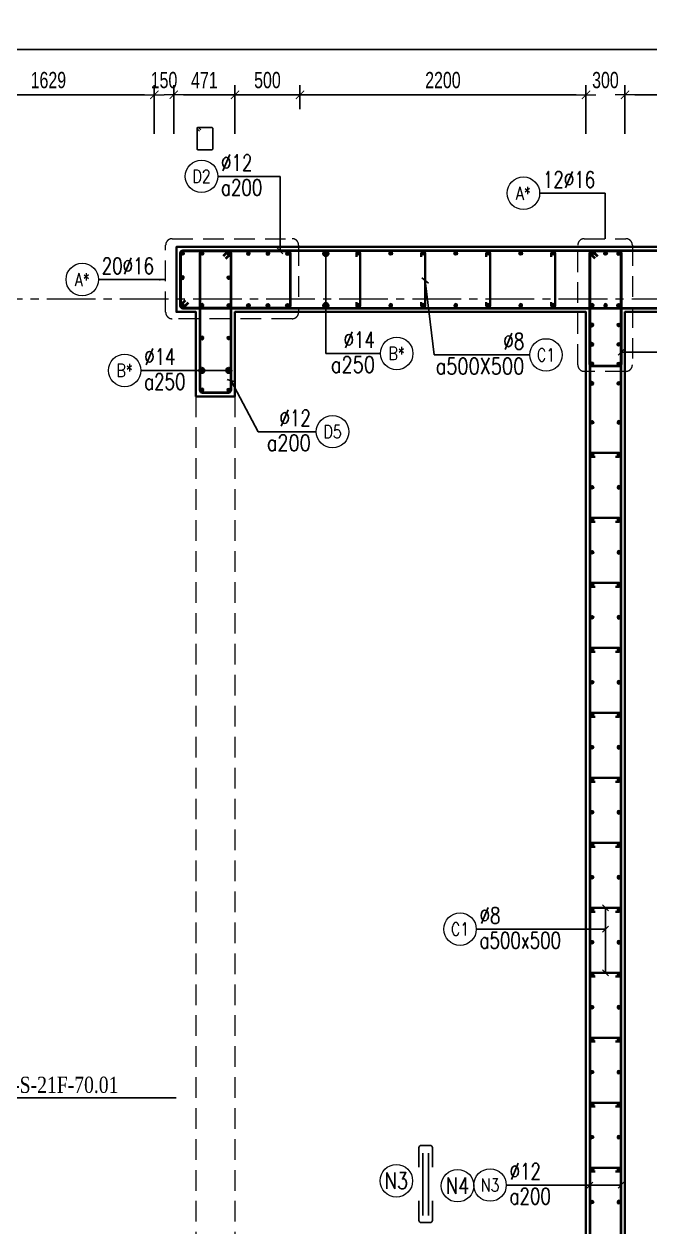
# Model space of a CAD drawing. Header units: millimetres. Extents: x 988833 to 1318015, y -9365 to 47591.
# Drawn here: x 1203662 to 1208477, y 37192 to 46448 of the extents above; entities that cross this region are included whole.
import ezdxf
from ezdxf.enums import TextEntityAlignment as Align

# ---------------------------------------------------------------- set-up
doc = ezdxf.new("R2010")
doc.units = ezdxf.units.MM
doc.header["$MEASUREMENT"] = 0
for name, pattern in [('HIDDEN', [9.525, 6.35, -3.175]), ('HIDDEN2', [4.7625, 3.175, -1.5875]), ('OF_Grid_1$0$CENTER2', [1.125, 0.75, -0.125, 0.125, -0.125])]:
    doc.linetypes.add(name, pattern=pattern)
doc.layers.get('0').update_dxf_attribs({"lineweight": 20})
doc.layers.get('Defpoints').update_dxf_attribs({"color": 151, "lineweight": 9})
doc.layers.add('Hidden', color=9, linetype='HIDDEN')
doc.layers.add('Ligature', color=1, linetype='Continuous')
for name, color, linetype, lineweight in [('KC-LEADER', 153, 'Continuous', 18), ('KC-THEP', 6, 'Continuous', 40), ('NDC_S_BEAM', 3, 'HIDDEN2', 20), ('NDC_S_DIM', 1, 'Continuous', 15), ('NDC_S_ENG TEXT', 2, 'Continuous', 20), ('NDC_S_HIDDEN', 8, 'HIDDEN2', 13), ('NDC_S_LEADER', 1, 'Continuous', 15), ('NDC_S_REBAR', 4, 'Continuous', 35), ('NDC_S_STIRRUP', 4, 'Continuous', 40), ('NDC_S_VN TEXT', 7, 'Continuous', 20), ('NDC_S_WALL', 6, 'Continuous', 35), ('OF_Grid_1$0$NDC_S_AXIS', 5, 'OF_Grid_1$0$CENTER2', 13)]:
    doc.layers.add(name, color=color, linetype=linetype, lineweight=lineweight)
doc.styles.add('NDC_ARIAL', font='arial.ttf', dxfattribs={"width": 0.85})
doc.styles.add('NDC_DIM', font='', dxfattribs={"width": 0.75})
doc.styles.add('NDC_EN TXT', font='romans.shx', dxfattribs={"width": 0.8})
doc.styles.add('VNTIMEH', font='vntimeh.shx', dxfattribs={"width": 0.8, "bigfont": 'vns.shx'})
doc.styles.get('NDC_DIM').set_extended_font_data('Dotum')
doc.dimstyles.new('NDC_1-50', dxfattribs={"dimscale": 50, "dimtxt": 2.5, "dimasz": 1, "dimexe": 1.5, "dimexo": 0, "dimgap": 0.8, "dimtad": 1, "dimdec": 0, "dimdsep": 46, "dimtxsty": 'NDC_ARIAL', "dimblk": 'DIMMARK', "dimcen": 49999.938995, "dimdle": 1.5, "dimclrd": 1, "dimclre": 1, "dimclrt": 3, "dimadec": 0, "dimazin": 0, "dimtfac": 1, "dimtdec": 0, "dimtix": 1, "dimtmove": 2, "dimatfit": 3, "dimfxl": 1, "dimarcsym": 0})
doc.dimstyles.new('NDC_dim_30', dxfattribs={"dimscale": 30, "dimtxt": 2.5, "dimasz": 1.5, "dimexe": 1.5, "dimexo": 2.5, "dimgap": 1, "dimtad": 1, "dimdec": 0, "dimzin": 0, "dimdsep": 46, "dimtxsty": 'NDC_DIM', "dimblk": 'DIMMARK', "dimcen": 0.09, "dimdle": 1.2, "dimclrd": 1, "dimclre": 1, "dimclrt": 3, "dimadec": 0, "dimazin": 0, "dimtfac": 1, "dimtdec": 0, "dimtix": 1, "dimtofl": 0, "dimtmove": 0, "dimatfit": 3, "dimfxl": 6, "dimfxlon": 1, "dimtolj": 1, "dimtzin": 0, "dimarcsym": 0})
doc.dimstyles.new('NDC_dim_50', dxfattribs={"dimscale": 50, "dimtxt": 2.5, "dimasz": 1.5, "dimexe": 1.5, "dimexo": 2.5, "dimgap": 1, "dimtad": 1, "dimdec": 0, "dimzin": 0, "dimdsep": 46, "dimtxsty": 'NDC_DIM', "dimblk": 'DIMMARK', "dimcen": 0.09, "dimdle": 1.2, "dimclrd": 1, "dimclre": 1, "dimclrt": 3, "dimadec": 0, "dimazin": 0, "dimtfac": 1, "dimtdec": 0, "dimtix": 1, "dimtofl": 0, "dimtmove": 0, "dimatfit": 3, "dimfxl": 6, "dimfxlon": 1, "dimtolj": 1, "dimtzin": 0, "dimarcsym": 0})
doc.dimstyles.new('NDC_dim_70', dxfattribs={"dimscale": 70, "dimtxt": 2.5, "dimasz": 1.5, "dimexe": 1.5, "dimexo": 2.5, "dimgap": 1, "dimtad": 1, "dimdec": 0, "dimzin": 0, "dimdsep": 46, "dimtxsty": 'NDC_DIM', "dimblk": 'DIMMARK', "dimcen": 0.09, "dimdle": 1.2, "dimclrd": 1, "dimclre": 1, "dimclrt": 3, "dimadec": 0, "dimazin": 0, "dimtfac": 1, "dimtdec": 0, "dimtix": 1, "dimtofl": 0, "dimtmove": 0, "dimatfit": 3, "dimfxl": 6, "dimfxlon": 1, "dimtolj": 1, "dimtzin": 0, "dimarcsym": 0})

# ---------------------------------------------------------------- blocks, each defined once
blk = doc.blocks.new('DIMMARK')
at = {"layer": 'NDC_S_DIM', "color": 1}
blk.add_line((-1.5, 0), (1, 0), dxfattribs=at)
at = {"layer": 'NDC_S_DIM', "color": 2, "const_width": 0.1}
blk.add_lwpolyline([(-0.424, -0.424), (0.424, 0.424)], dxfattribs=at)
blk = doc.blocks.new('*D937')
at = {"layer": 'Defpoints', "color": 0, "ltscale": 200, "transparency": 16777216}
for p in [(1211284.5, 46253.2), (1194784.5, 44111.5), (1211284.5, 43481.8)]:
    blk.add_point(p, dxfattribs=at)
at = {"layer": 'NDC_S_DIM', "color": 1, "lineweight": -2, "ltscale": 200, "transparency": 16777216}
for p, q in [((1194784.5, 45953.2), (1194784.5, 46328.2)), ((1211284.5, 45953.2), (1211284.5, 46328.2)), ((1194859.5, 46253.2), (1211209.5, 46253.2))]:
    blk.add_line(p, q, dxfattribs=at)
at = {"layer": 'NDC_S_DIM', "color": 1, "lineweight": -2, "ltscale": 200, "transparency": 16777216, "xscale": 75, "yscale": 75, "zscale": 75, "rotation": 180}
blk.add_blockref('DIMMARK', (1194784.5, 46253.2), dxfattribs=at)
at = {"layer": 'NDC_S_DIM', "color": 1, "lineweight": -2, "ltscale": 200, "transparency": 16777216, "xscale": 75, "yscale": 75, "zscale": 75}
blk.add_blockref('DIMMARK', (1211284.5, 46253.2), dxfattribs=at)
at = {"layer": 'NDC_S_DIM', "color": 3, "ltscale": 200, "transparency": 16777216, "insert": (1203034.5, 46365.8), "char_height": 125, "attachment_point": 5, "style": 'NDC_DIM'}
blk.add_mtext('\\A1;16500', dxfattribs=at)
blk = doc.blocks.new('THEP')
at = {"layer": 'KC-LEADER', "color": 6}
blk.add_circle((0, 0), 14, dxfattribs=at)
at = {"layer": 'KC-THEP'}
for p, q in [((-14, 0), (14, 0)), ((9.9, 9.9), (-9.9, -9.9)), ((-9.9, 9.9), (9.9, -9.9)), ((0, 14), (0, -14))]:
    blk.add_line(p, q, dxfattribs=at)
blk = doc.blocks.new('A$C7BC65A55')
at = {"layer": 'Ligature'}
for p, q in [((-15.2, 372, 0), (-15.2, 38.5, 0)), ((15.2, 372, 0), (15.2, 38.5, 0))]:
    blk.add_line(p, q, dxfattribs=at)
for points in [[(-36.2, 296.5), (-36.2, 400.9, -0.414214), (-24, 413.1), (24, 413.1, -0.414214), (36.2, 400.9), (36.2, 296.5)], [(-36.2, 116.5), (-36.2, 12.2, 0.414214), (-24, 0), (24, 0, 0.414214), (36.2, 12.2), (36.2, 116.5)]]:
    blk.add_lwpolyline(points, format="xyb", dxfattribs=at)
blk = doc.blocks.new('*U11')
blk.add_circle((-2.5, 0), 2.5)
at = {"layer": 'NDC_S_VN TEXT', "color": 3, "style": 'NDC_EN TXT', "width": 0.75}
for tag, p in [('DK1', (0.5, 0.85)), ('KC1', (0.5, -2.97))]:
    blk.add_attdef(tag, p, '', height=2.5, dxfattribs=at)
at = {"layer": 'NDC_S_VN TEXT', "color": 7, "style": 'NDC_EN TXT', "width": 0.8}
blk.add_attdef('SH2', text='', height=2, dxfattribs=at).set_placement((-2.5, 0), align=Align.MIDDLE)
blk = doc.blocks.new('*U10')
blk.add_circle((2.5, 0), 2.5)
at = {"layer": 'NDC_S_VN TEXT', "color": 3, "style": 'NDC_EN TXT'}
for tag, width, p in [('DK2', 0.75, (-0.85, 0.85)), ('KC2', 0.8, (-0.85, -2.97))]:
    blk.add_attdef(tag, text='', height=2.5, dxfattribs=dict(at, width=width)).set_placement(p, align=Align.RIGHT)
at = {"layer": 'NDC_S_VN TEXT', "color": 7, "style": 'NDC_EN TXT', "width": 0.8}
blk.add_attdef('SH3', text='', height=2, dxfattribs=at).set_placement((2.5, 0), align=Align.MIDDLE)
blk = doc.blocks.new('*U13')
blk.add_circle((-2.5, 0), 2.5)
at = {"layer": 'NDC_S_VN TEXT', "color": 3, "style": 'NDC_EN TXT', "width": 0.75}
blk.add_attdef('DK1', (0.5, 0.85), '', height=2.5, dxfattribs=at)
at = {"layer": 'NDC_S_VN TEXT', "color": 7, "style": 'NDC_EN TXT', "width": 0.8}
blk.add_attdef('SH2', text='', height=2, dxfattribs=at).set_placement((-2.5, 0), align=Align.MIDDLE)
blk = doc.blocks.new('*D984')
at = {"layer": 'Defpoints', "color": 0, "transparency": 16777216}
for p in [(1205284.5, 45903.5), (1204813.6, 44743.5), (1205284.5, 44243.5)]:
    blk.add_point(p, dxfattribs=at)
at = {"layer": 'NDC_S_DIM', "color": 1, "lineweight": -2, "transparency": 16777216}
for p, q in [((1204813.6, 45603.5), (1204813.6, 45978.5)), ((1205284.5, 45603.5), (1205284.5, 45978.5)), ((1204888.6, 45903.5), (1205209.5, 45903.5))]:
    blk.add_line(p, q, dxfattribs=at)
at = {"layer": 'NDC_S_DIM', "color": 1, "lineweight": -2, "transparency": 16777216, "xscale": 75, "yscale": 75, "zscale": 75, "rotation": 180}
blk.add_blockref('DIMMARK', (1204813.6, 45903.5), dxfattribs=at)
at = {"layer": 'NDC_S_DIM', "color": 1, "lineweight": -2, "transparency": 16777216, "xscale": 75, "yscale": 75, "zscale": 75}
blk.add_blockref('DIMMARK', (1205284.5, 45903.5), dxfattribs=at)
at = {"layer": 'NDC_S_DIM', "color": 3, "transparency": 16777216, "insert": (1205049, 46016), "char_height": 125, "attachment_point": 5, "style": 'NDC_DIM'}
blk.add_mtext('\\A1;471', dxfattribs=at)
blk = doc.blocks.new('*D985')
at = {"layer": 'Defpoints', "color": 0, "transparency": 16777216}
for p in [(1205784.2, 45903.5), (1205784.2, 45666.7), (1205284.5, 44243.5)]:
    blk.add_point(p, dxfattribs=at)
at = {"layer": 'NDC_S_DIM', "color": 1, "lineweight": -2, "transparency": 16777216}
for p, q in [((1205284.5, 45603.5), (1205284.5, 45978.5)), ((1205784.2, 45791.7), (1205784.2, 45978.5)), ((1205359.5, 45903.5), (1205709.2, 45903.5))]:
    blk.add_line(p, q, dxfattribs=at)
at = {"layer": 'NDC_S_DIM', "color": 1, "lineweight": -2, "transparency": 16777216, "xscale": 75, "yscale": 75, "zscale": 75, "rotation": 180}
blk.add_blockref('DIMMARK', (1205284.5, 45903.5), dxfattribs=at)
at = {"layer": 'NDC_S_DIM', "color": 1, "lineweight": -2, "transparency": 16777216, "xscale": 75, "yscale": 75, "zscale": 75}
blk.add_blockref('DIMMARK', (1205784.2, 45903.5), dxfattribs=at)
at = {"layer": 'NDC_S_DIM', "color": 3, "transparency": 16777216, "insert": (1205534.3, 46016.1), "char_height": 125, "attachment_point": 5, "style": 'NDC_DIM'}
blk.add_mtext('\\A1;500', dxfattribs=at)
blk = doc.blocks.new('*D986')
at = {"layer": 'Defpoints', "color": 0, "transparency": 16777216}
for p in [(1207984.5, 45903.5), (1205784.2, 45666.7), (1207984.5, 44243.5)]:
    blk.add_point(p, dxfattribs=at)
at = {"layer": 'NDC_S_DIM', "color": 1, "lineweight": -2, "transparency": 16777216}
for p, q in [((1205784.2, 45791.7), (1205784.2, 45978.5)), ((1207984.5, 45603.5), (1207984.5, 45978.5)), ((1205859.2, 45903.5), (1207909.5, 45903.5))]:
    blk.add_line(p, q, dxfattribs=at)
at = {"layer": 'NDC_S_DIM', "color": 1, "lineweight": -2, "transparency": 16777216, "xscale": 75, "yscale": 75, "zscale": 75, "rotation": 180}
blk.add_blockref('DIMMARK', (1205784.2, 45903.5), dxfattribs=at)
at = {"layer": 'NDC_S_DIM', "color": 1, "lineweight": -2, "transparency": 16777216, "xscale": 75, "yscale": 75, "zscale": 75}
blk.add_blockref('DIMMARK', (1207984.5, 45903.5), dxfattribs=at)
at = {"layer": 'NDC_S_DIM', "color": 3, "transparency": 16777216, "insert": (1206884.3, 46016.1), "char_height": 125, "attachment_point": 5, "style": 'NDC_DIM'}
blk.add_mtext('\\A1;2200', dxfattribs=at)
blk = doc.blocks.new('*D987')
at = {"layer": 'Defpoints', "color": 0, "transparency": 16777216}
for p in [(1208284.5, 45903.5), (1207984.5, 44243.5), (1208284.5, 44243.5)]:
    blk.add_point(p, dxfattribs=at)
at = {"layer": 'NDC_S_DIM', "color": 1, "lineweight": -2, "transparency": 16777216}
for p, q in [((1207984.5, 45603.5), (1207984.5, 45978.5)), ((1208284.5, 45603.5), (1208284.5, 45978.5)), ((1207909.5, 45903.5), (1207834.5, 45903.5)), ((1208359.5, 45903.5), (1208434.5, 45903.5))]:
    blk.add_line(p, q, dxfattribs=at)
at = {"layer": 'NDC_S_DIM', "color": 1, "lineweight": -2, "transparency": 16777216, "xscale": 75, "yscale": 75, "zscale": 75}
blk.add_blockref('DIMMARK', (1207984.5, 45903.5), dxfattribs=at)
at = {"layer": 'NDC_S_DIM', "color": 1, "lineweight": -2, "transparency": 16777216, "xscale": 75, "yscale": 75, "zscale": 75, "rotation": 180}
blk.add_blockref('DIMMARK', (1208284.5, 45903.5), dxfattribs=at)
at = {"layer": 'NDC_S_DIM', "color": 3, "transparency": 16777216, "insert": (1208134.5, 46016.1), "char_height": 125, "attachment_point": 5, "style": 'NDC_DIM'}
blk.add_mtext('\\A1;300', dxfattribs=at)
blk = doc.blocks.new('*D988')
at = {"layer": 'Defpoints', "color": 0, "transparency": 16777216}
for p in [(1210484.1, 45903.5), (1208284.5, 44243.5), (1210484.1, 44295.2)]:
    blk.add_point(p, dxfattribs=at)
at = {"layer": 'NDC_S_DIM', "color": 1, "lineweight": -2, "transparency": 16777216}
for p, q in [((1208284.5, 45603.5), (1208284.5, 45978.5)), ((1210484.1, 45603.5), (1210484.1, 45978.5)), ((1208359.5, 45903.5), (1210409.1, 45903.5))]:
    blk.add_line(p, q, dxfattribs=at)
at = {"layer": 'NDC_S_DIM', "color": 1, "lineweight": -2, "transparency": 16777216, "xscale": 75, "yscale": 75, "zscale": 75, "rotation": 180}
blk.add_blockref('DIMMARK', (1208284.5, 45903.5), dxfattribs=at)
at = {"layer": 'NDC_S_DIM', "color": 1, "lineweight": -2, "transparency": 16777216, "xscale": 75, "yscale": 75, "zscale": 75}
blk.add_blockref('DIMMARK', (1210484.1, 45903.5), dxfattribs=at)
at = {"layer": 'NDC_S_DIM', "color": 3, "transparency": 16777216, "insert": (1209384.3, 46016.1), "char_height": 125, "attachment_point": 5, "style": 'NDC_DIM'}
blk.add_mtext('\\A1;2200', dxfattribs=at)
blk = doc.blocks.new('*D992')
at = {"layer": 'Defpoints', "color": 0, "ltscale": 200, "transparency": 16777216}
for p in [(1204663.6, 45903.5), (1203034.5, 44732.9), (1204663.6, 44732.9)]:
    blk.add_point(p, dxfattribs=at)
at = {"layer": 'NDC_S_DIM', "color": 1, "lineweight": -2, "ltscale": 200, "transparency": 16777216}
for p, q in [((1203034.5, 45603.5), (1203034.5, 45978.5)), ((1204663.6, 45603.5), (1204663.6, 45978.5)), ((1203109.5, 45903.5), (1204588.6, 45903.5))]:
    blk.add_line(p, q, dxfattribs=at)
at = {"layer": 'NDC_S_DIM', "color": 1, "lineweight": -2, "ltscale": 200, "transparency": 16777216, "xscale": 75, "yscale": 75, "zscale": 75, "rotation": 180}
blk.add_blockref('DIMMARK', (1203034.5, 45903.5), dxfattribs=at)
at = {"layer": 'NDC_S_DIM', "color": 1, "lineweight": -2, "ltscale": 200, "transparency": 16777216, "xscale": 75, "yscale": 75, "zscale": 75}
blk.add_blockref('DIMMARK', (1204663.6, 45903.5), dxfattribs=at)
at = {"layer": 'NDC_S_DIM', "color": 3, "ltscale": 200, "transparency": 16777216, "insert": (1203849, 46016.1), "char_height": 125, "attachment_point": 5, "style": 'NDC_DIM'}
blk.add_mtext('\\A1;1629', dxfattribs=at)
blk = doc.blocks.new('*D993')
at = {"layer": 'Defpoints', "color": 0, "ltscale": 200, "transparency": 16777216}
for p in [(1204813.6, 45903.5), (1204663.6, 44732.9), (1204813.6, 44732.9)]:
    blk.add_point(p, dxfattribs=at)
at = {"layer": 'NDC_S_DIM', "color": 1, "lineweight": -2, "ltscale": 200, "transparency": 16777216}
for p, q in [((1204663.6, 45603.5), (1204663.6, 45978.5)), ((1204813.6, 45603.5), (1204813.6, 45978.5)), ((1204588.6, 45903.5), (1204513.6, 45903.5)), ((1204888.6, 45903.5), (1204963.6, 45903.5))]:
    blk.add_line(p, q, dxfattribs=at)
at = {"layer": 'NDC_S_DIM', "color": 1, "lineweight": -2, "ltscale": 200, "transparency": 16777216, "xscale": 75, "yscale": 75, "zscale": 75}
blk.add_blockref('DIMMARK', (1204663.6, 45903.5), dxfattribs=at)
at = {"layer": 'NDC_S_DIM', "color": 1, "lineweight": -2, "ltscale": 200, "transparency": 16777216, "xscale": 75, "yscale": 75, "zscale": 75, "rotation": 180}
blk.add_blockref('DIMMARK', (1204813.6, 45903.5), dxfattribs=at)
at = {"layer": 'NDC_S_DIM', "color": 3, "ltscale": 200, "transparency": 16777216, "insert": (1204738.6, 46016.1), "char_height": 125, "attachment_point": 5, "style": 'NDC_DIM'}
blk.add_mtext('\\A1;150', dxfattribs=at)

msp = doc.modelspace()

# ---------------------------------------------------------------- linework, layer by layer
for centre in [(1206526.2, 37547.3), (1206997.1, 37509.1)]:
    msp.add_circle(centre, 125)
at = {"layer": 'Ligature'}
msp.add_lwpolyline([(1205011.2, 45622.8), (1204995.3, 45638.7, -0.668179), (1205001, 45652.7), (1205105.7, 45652.7, -0.414214), (1205113.8, 45644.5), (1205113.8, 45487.4, -0.414214), (1205105.7, 45479.2), (1205001, 45479.2, -0.414214), (1204992.9, 45487.4), (1204992.9, 45644.5, -0.668179), (1205006.8, 45650.3), (1205022.8, 45634.3)], format="xyb", dxfattribs=at)
at = {"layer": 'NDC_S_BEAM', "ltscale": 50}
for p, q in [((1204984.5, 43582.9), (1204984.5, 33482.9)), ((1205284.5, 43582.9), (1205284.5, 33482.9))]:
    msp.add_line(p, q, dxfattribs=at)
at = {"layer": 'NDC_S_HIDDEN', "ltscale": 50}
for points in [[(1204801.3, 44796.3), (1205724.3, 44796.3, -0.414214), (1205774.3, 44746.3), (1205774.3, 44230.5, -0.414214), (1205724.3, 44180.5), (1204801.3, 44180.5, -0.414214), (1204751.3, 44230.5), (1204751.3, 44746.3, -0.414214)], [(1207972.1, 44796.3), (1208291.9, 44796.3, -0.414214), (1208341.9, 44746.3), (1208341.9, 43825.6, -0.414214), (1208291.9, 43775.6), (1207972.1, 43775.6, -0.414214), (1207922.1, 43825.6), (1207922.1, 44746.3, -0.414214)]]:
    msp.add_lwpolyline(points, format="xyb", close=True, dxfattribs=at)
at = {"layer": 'NDC_S_REBAR'}
for points in [[(1206218.2, 44657.9), (1206218.2, 44682.9, -1), (1206248.2, 44682.9), (1206248.2, 44282.9, -1), (1206218.2, 44282.9), (1206218.2, 44307.9)], [(1206718.2, 44657.9), (1206718.2, 44682.9, -1), (1206748.2, 44682.9), (1206748.2, 44282.9, -1), (1206718.2, 44282.9), (1206718.2, 44307.9)], [(1207218.2, 44657.9), (1207218.2, 44682.9, -1), (1207248.2, 44682.9), (1207248.2, 44282.9, -1), (1207218.2, 44282.9), (1207218.2, 44307.9)], [(1207718.2, 44657.9), (1207718.2, 44682.9, -1), (1207748.2, 44682.9), (1207748.2, 44282.9, -1), (1207718.2, 44282.9), (1207718.2, 44307.9)], [(1208213, 43117.9), (1208238, 43117.9, 1), (1208238, 43147.9), (1208030.9, 43147.9, 1), (1208030.9, 43117.9), (1208055.9, 43117.9)], [(1208213, 42617.9), (1208238, 42617.9, 1), (1208238, 42647.9), (1208030.9, 42647.9, 1), (1208030.9, 42617.9), (1208055.9, 42617.9)], [(1208213, 42117.9), (1208238, 42117.9, 1), (1208238, 42147.9), (1208030.9, 42147.9, 1), (1208030.9, 42117.9), (1208055.9, 42117.9)], [(1208213, 41617.9), (1208238, 41617.9, 1), (1208238, 41647.9), (1208030.9, 41647.9, 1), (1208030.9, 41617.9), (1208055.9, 41617.9)], [(1208213, 41117.9), (1208238, 41117.9, 1), (1208238, 41147.9), (1208030.9, 41147.9, 1), (1208030.9, 41117.9), (1208055.9, 41117.9)], [(1208213, 40617.9), (1208238, 40617.9, 1), (1208238, 40647.9), (1208030.9, 40647.9, 1), (1208030.9, 40617.9), (1208055.9, 40617.9)], [(1208213, 40117.9), (1208238, 40117.9, 1), (1208238, 40147.9), (1208030.9, 40147.9, 1), (1208030.9, 40117.9), (1208055.9, 40117.9)], [(1208213, 39617.9), (1208238, 39617.9, 1), (1208238, 39647.9), (1208030.9, 39647.9, 1), (1208030.9, 39617.9), (1208055.9, 39617.9)], [(1208213, 39117.9), (1208238, 39117.9, 1), (1208238, 39147.9), (1208030.9, 39147.9, 1), (1208030.9, 39117.9), (1208055.9, 39117.9)], [(1208213, 38617.9), (1208238, 38617.9, 1), (1208238, 38647.9), (1208030.9, 38647.9, 1), (1208030.9, 38617.9), (1208055.9, 38617.9)], [(1208213, 38117.9), (1208238, 38117.9, 1), (1208238, 38147.9), (1208030.9, 38147.9, 1), (1208030.9, 38117.9), (1208055.9, 38117.9)], [(1208213, 37617.9), (1208238, 37617.9, 1), (1208238, 37647.9), (1208030.9, 37647.9, 1), (1208030.9, 37617.9), (1208055.9, 37617.9)]]:
    msp.add_lwpolyline(points, format="xyb", dxfattribs=at)
at = {"layer": 'NDC_S_STIRRUP'}
for points in [[(1211194.5, 44302.9), (1211234.5, 44262.9, 0.414214), (1211254.5, 44282.9), (1211254.5, 44682.9, 0.414214), (1211234.5, 44702.9), (1204884.5, 44702.9, 0.414214), (1204864.5, 44682.9), (1204864.5, 44282.9, 0.414214), (1204884.5, 44262.9), (1211234.5, 44262.9, 0.414214), (1211254.5, 44282.9), (1211214.5, 44322.9)], [(1204924.5, 44302.9), (1204884.5, 44262.9, -0.414214), (1204864.5, 44282.9), (1204864.5, 44682.9, -0.414214), (1204884.5, 44702.9), (1205688, 44702.9, -0.414214), (1205708, 44682.9), (1205708, 44282.9, -0.414214), (1205688, 44262.9), (1204884.5, 44262.9, -0.414214), (1204864.5, 44282.9), (1204904.5, 44322.9)], [(1205214.5, 44642.9), (1205254.5, 44682.9, 0.414214), (1205234.5, 44702.9), (1205034.5, 44702.9, 0.414214), (1205014.5, 44682.9), (1205014.5, 43632.9, 0.414214), (1205034.5, 43612.9), (1205234.5, 43612.9, 0.414214), (1205254.5, 43632.9), (1205254.5, 44682.9, 0.414214), (1205234.5, 44702.9), (1205194.5, 44662.9)], [(1208054.5, 32422.9), (1208014.5, 32382.9, 0.414214), (1208034.5, 32362.9), (1208234.5, 32362.9, 0.414214), (1208254.5, 32382.9), (1208254.5, 44682.9, 0.414214), (1208234.5, 44702.9), (1208034.5, 44702.9, 0.414214), (1208014.5, 44682.9), (1208014.5, 32382.9, 0.414214), (1208034.5, 32362.9), (1208074.5, 32402.9)], [(1208054.5, 44642.9), (1208014.5, 44682.9, -0.414214), (1208034.5, 44702.9), (1208234.5, 44702.9, -0.414214), (1208254.5, 44682.9), (1208254.5, 43834.3, -0.414214), (1208234.5, 43814.3), (1208034.5, 43814.3, -0.414214), (1208014.5, 43834.3), (1208014.5, 44682.9, -0.414214), (1208034.5, 44702.9), (1208074.5, 44662.9)]]:
    msp.add_lwpolyline(points, format="xyb", dxfattribs=at)
at = {"layer": 'NDC_S_WALL'}
for points in [[(1211284.5, 44732.9), (1204834.5, 44732.9), (1204834.5, 44232.9), (1204834.5, 44232.9), (1204984.5, 44232.9), (1204984.5, 43582.9), (1205284.5, 43582.9), (1205284.5, 44232.9), (1205284.5, 44232.9), (1207984.5, 44232.9), (1207984.5, 32832.9)], [(1210984.5, 32832.9), (1208284.5, 32832.9), (1208284.5, 44232.9), (1210984.5, 44232.9)]]:
    msp.add_lwpolyline(points, dxfattribs=at)
at = {"layer": 'OF_Grid_1$0$NDC_S_AXIS', "ltscale": 500}
msp.add_line((1186961.8, 44332.9), (1213013.4, 44332.9), dxfattribs=at)

# ---------------------------------------------------------------- block references
at = {"layer": 'Hidden', "xscale": 1.44, "yscale": 1.44, "zscale": 1.44}
msp.add_blockref('A$C7BC65A55', (1206751.2, 37225, 0), dxfattribs=at)
at = {"layer": 'KC-THEP'}
for p, rotation in [((1204880.9, 44682.9), 189.6685644363809), ((1205030.9, 44682.9), 189.6685644363809), ((1205983.2, 44682.9), 189.6685644363809), ((1206233.2, 44682.9), 189.6685644363809), ((1206483.2, 44682.9), 189.6685644363809), ((1206733.2, 44682.9), 189.6685644363809), ((1206983.2, 44682.9), 189.6685644363809), ((1207233.2, 44682.9), 189.6685644363809), ((1207483.2, 44682.9), 189.6685644363809), ((1207733.2, 44682.9), 189.6685644363809), ((1208033.2, 44682.9), 189.6685644363809), ((1208135.4, 44682.9), 189.6685644363809), ((1205238, 44496.8), 9.66856443638095), ((1205238, 44282.9), 9.66856443638095), ((1205388, 44282.9), 9.66856443638095), ((1205538, 44282.9), 9.66856443638095), ((1205688, 44282.9), 9.66856443638095), ((1208235.7, 44282.9), 9.668564436380946), ((1208238, 44132.9), 9.66856443638095), ((1205238, 44032.9), 9.668564436380946), ((1208238, 43982.9), 9.66856443638095), ((1205238, 43782.9), 9.668564436380946), ((1208238, 43832.9), 9.66856443638095), ((1208238, 43682.9), 9.66856443638095), ((1205238, 43632.9), 9.668564436380946), ((1208030.9, 43382.9), 189.6685644363809), ((1208030.9, 43132.9), 189.6685644363809), ((1208030.9, 42882.9), 189.6685644363809), ((1208030.9, 42632.9), 189.6685644363809), ((1208030.9, 42382.9), 189.6685644363809), ((1208030.9, 42132.9), 189.6685644363809), ((1208030.9, 41882.9), 189.6685644363809), ((1208030.9, 41632.9), 189.6685644363809), ((1208030.9, 41382.9), 189.6685644363809), ((1208030.9, 41132.9), 189.6685644363809), ((1208030.9, 40882.9), 189.6685644363809), ((1208030.9, 40632.9), 189.6685644363809), ((1208030.9, 40382.9), 189.6685644363809), ((1208030.9, 40132.9), 189.6685644363809), ((1208030.9, 39882.9), 189.6685644363809), ((1208030.9, 39632.9), 189.6685644363809), ((1208030.9, 39382.9), 189.6685644363809), ((1208030.9, 39132.9), 189.6685644363809), ((1208030.9, 38882.9), 189.6685644363809), ((1208030.9, 38632.9), 189.6685644363809), ((1208030.9, 38382.9), 189.6685644363809), ((1208030.9, 38132.9), 189.6685644363809), ((1208030.9, 37882.9), 189.6685644363809), ((1208030.9, 37632.9), 189.6685644363809), ((1208030.9, 37382.9), 189.6685644363809)]:
    msp.add_blockref('THEP', p, dxfattribs=dict(at, rotation=rotation))
at = {"layer": 'KC-THEP', "xscale": -1}
for p, rotation in [((1205238, 44682.9), 170.331435563619), ((1205388, 44682.9), 170.331435563619), ((1205538, 44682.9), 170.331435563619), ((1205688, 44682.9), 170.331435563619), ((1208235.7, 44682.9), 170.331435563619), ((1204880.9, 44496.8), 350.3314355636191), ((1204880.9, 44282.9), 350.3314355636191), ((1205030.9, 44282.9), 350.3314355636191), ((1205983.2, 44282.9), 350.3314355636191), ((1206233.2, 44282.9), 350.3314355636191), ((1206483.2, 44282.9), 350.3314355636191), ((1206733.2, 44282.9), 350.3314355636191), ((1206983.2, 44282.9), 350.3314355636191), ((1207233.2, 44282.9), 350.3314355636191), ((1207483.2, 44282.9), 350.3314355636191), ((1207733.2, 44282.9), 350.3314355636191), ((1208033.2, 44282.9), 350.3314355636191), ((1208135.4, 44282.9), 350.3314355636191), ((1208030.9, 44132.9), 350.3314355636191), ((1205030.9, 44032.9), 350.3314355636191), ((1208030.9, 43982.9), 350.3314355636191), ((1205030.9, 43782.9), 350.3314355636191), ((1208030.9, 43832.9), 350.3314355636191), ((1208030.9, 43682.9), 350.3314355636191), ((1205030.9, 43632.9), 350.3314355636191), ((1208238, 43382.9), 170.331435563619), ((1208238, 43132.9), 170.331435563619), ((1208238, 42882.9), 170.331435563619), ((1208238, 42632.9), 170.331435563619), ((1208238, 42382.9), 170.331435563619), ((1208238, 42132.9), 170.331435563619), ((1208238, 41882.9), 170.331435563619), ((1208238, 41632.9), 170.331435563619), ((1208238, 41382.9), 170.331435563619), ((1208238, 41132.9), 170.331435563619), ((1208238, 40882.9), 170.331435563619), ((1208238, 40632.9), 170.331435563619), ((1208238, 40382.9), 170.331435563619), ((1208238, 40132.9), 170.331435563619), ((1208238, 39882.9), 170.331435563619), ((1208238, 39632.9), 170.331435563619), ((1208238, 39382.9), 170.331435563619), ((1208238, 39132.9), 170.331435563619), ((1208238, 38882.9), 170.331435563619), ((1208238, 38632.9), 170.331435563619), ((1208238, 38382.9), 170.331435563619), ((1208238, 38132.9), 170.331435563619), ((1208238, 37882.9), 170.331435563619), ((1208238, 37632.9), 170.331435563619), ((1208238, 37382.9), 170.331435563619)]:
    msp.add_blockref('THEP', p, dxfattribs=dict(at, rotation=rotation))
at = {"layer": 'NDC_S_VN TEXT', "xscale": 50, "yscale": 50, "zscale": 50}
for name, p, values in [('*U11', (1205152.5, 45276.1), {'SH2': 'D2', 'DK1': '%%C12', 'KC1': 'a200'}), ('*U13', (1207628.6, 45146.2), {'SH2': 'A*', 'DK1': '12%%C16'}), ('*U13', (1204234.7, 44481.8), {'SH2': 'A*', 'DK1': '20%%C16'}), ('*U10', (1206403.9, 43913.2), {'SH3': 'B*', 'DK2': '%%C14', 'KC2': 'a250'}), ('*U10', (1207552.5, 43902), {'SH3': 'C1', 'DK2': '%%c8', 'KC2': 'a500X500'}), ('*U11', (1204561, 43782.6), {'SH2': 'B*', 'DK1': '%%C14', 'KC1': 'a250'}), ('*U10', (1205910.4, 43311.4), {'SH3': 'D5', 'DK2': '%%C12', 'KC2': 'a200'}), ('*U11', (1207141.1, 39483.5), {'SH2': 'C1', 'DK1': '%%c8', 'KC1': 'a500x500'}), ('*U11', (1207372.1, 37514.3), {'SH2': 'N3', 'DK1': '%%C12', 'KC1': 'a200'})]:
    msp.add_blockref(name, p, dxfattribs=at).add_auto_attribs(values)

# ---------------------------------------------------------------- texts
at = {"layer": 'NDC_S_ENG TEXT', "style": 'VNTIMEH', "width": 0.8}
msp.add_text('chi tiÕt xem  b¶n vÏ of-s-21f-70.01', height=125, dxfattribs=at).set_placement((1201715.3, 38223.2))
at = {"layer": 'NDC_S_VN TEXT', "color": 7, "style": 'NDC_EN TXT', "width": 0.8}
for tag, p in [('N3', (1206526.2, 37547.3)), ('N4', (1206997.1, 37509.1))]:
    msp.add_attdef(tag, text='3', height=125, dxfattribs=at).set_placement(p, align=Align.MIDDLE)

# ---------------------------------------------------------------- dimensions: what is measured, and where the dimension line sits
at = {"layer": 'NDC_S_DIM', "ltscale": 200}
for base, p1, p2, picture, middle in [((1211284.5, 46253.2), (1194784.5, 44111.5), (1211284.5, 43481.8), '*D937', (1203034.5, 46365.8)), ((1204663.6, 45903.5), (1203034.5, 44732.9), (1204663.6, 44732.9), '*D992', (1203849, 46016.1)), ((1204813.6, 45903.5), (1204663.6, 44732.9), (1204813.6, 44732.9), '*D993', (1204738.6, 46016.1))]:
    dim = msp.add_linear_dim(base=base, p1=p1, p2=p2, dimstyle='NDC_dim_50', override={"dimtmove": 1}, dxfattribs=at)
    dim.commit()
    dim.dimension.update_dxf_attribs({"geometry": picture, "text_midpoint": middle})
at = {"layer": 'NDC_S_DIM'}
dim = msp.add_linear_dim(base=(1205284.5, 45903.5), p1=(1204813.6, 44743.5), p2=(1205284.5, 44243.5), dimstyle='NDC_dim_50', dxfattribs=at)
dim.commit()
dim.dimension.update_dxf_attribs({"geometry": '*D984', "text_midpoint": (1205049, 46016)})
for base, p1, p2, picture, middle in [((1205784.2, 45903.5), (1205284.5, 44243.5), (1205784.2, 45666.7), '*D985', (1205534.3, 46016.1)), ((1207984.5, 45903.5), (1205784.2, 45666.7), (1207984.5, 44243.5), '*D986', (1206884.3, 46016.1)), ((1208284.5, 45903.5), (1207984.5, 44243.5), (1208284.5, 44243.5), '*D987', (1208134.5, 46016.1)), ((1210484.1, 45903.5), (1208284.5, 44243.5), (1210484.1, 44295.2), '*D988', (1209384.3, 46016.1))]:
    dim = msp.add_linear_dim(base=base, p1=p1, p2=p2, dimstyle='NDC_dim_50', override={"dimtmove": 1}, dxfattribs=at)
    dim.commit()
    dim.dimension.update_dxf_attribs({"geometry": picture, "text_midpoint": middle})

# ---------------------------------------------------------------- leaders
at = {"layer": 'NDC_S_LEADER'}
for points, dimstyle, override in [([(1205631, 44702.9), (1205631, 45276.1), (1205152.5, 45276.1)], 'NDC_dim_30', {"dimtad": 0, "dimldrblk": 'Oblique'}), ([(1208132, 44796.3), (1208132, 45146.2), (1207632.5, 45146.2)], 'NDC_dim_30', {"dimgap": 1, "dimtad": 0}), ([(1205983.2, 44682.9), (1205983.2, 43913), (1206403.9, 43913)], 'NDC_dim_30', {"dimgap": 1, "dimtad": 0, "dimldrblk": 'Origin'}), ([(1206748.2, 44474.8), (1206816.5, 43902), (1207552.5, 43902)], 'NDC_dim_30', {"dimtad": 0, "dimldrblk": 'Oblique'}), ([(1205983.2, 44282.9), (1205983.2, 43913), (1206403.9, 43913)], 'NDC_dim_30', {"dimgap": 1, "dimtad": 0, "dimldrblk": 'Origin'}), ([(1208254.5, 43921.9), (1208911.2, 43921.9)], 'NDC_dim_30', {"dimtad": 0, "dimldrblk": 'Oblique'}), ([(1205237.3, 43783.1), (1204561, 43782.6)], 'NDC_dim_30', {"dimtad": 0, "dimldrblk": 'Origin'}), ([(1205029.7, 43782.8), (1204561, 43782.6)], 'NDC_dim_30', {"dimtad": 0, "dimldrblk": 'Origin'}), ([(1205254.5, 43703.8), (1205461.7, 43311.4), (1205910.4, 43311.4)], 'NDC_dim_30', {"dimtad": 0, "dimldrblk": 'Oblique'}), ([(1208134.5, 39647.9), (1208134.5, 39147.9)], 'NDC_dim_30', {"dimtad": 0, "dimldrblk": 'Oblique'}), ([(1208134.5, 39147.9), (1208134.5, 39647.9)], 'NDC_dim_30', {"dimtad": 0, "dimldrblk": 'Oblique'}), ([(1208134.5, 39483.5), (1207141.1, 39483.5)], 'NDC_dim_30', {"dimtad": 0, "dimldrblk": 'Oblique'}), ([(1201428.9, 38792.8), (1201715.3, 38186.5), (1204833.3, 38186.5)], 'NDC_dim_70', {"dimtad": 0}), ([(1208254.5, 37514.1), (1207372.1, 37514.1)], 'NDC_dim_30', {"dimtad": 0, "dimldrblk": 'Oblique'}), ([(1208014.5, 37514.1), (1207372.1, 37514.1)], 'NDC_dim_30', {"dimtad": 0, "dimldrblk": 'Oblique'})]:
    msp.add_leader(points, dimstyle=dimstyle, override=override, dxfattribs=at)
msp.add_leader([(1204753.4, 44481.8), (1204234.7, 44481.8)], dimstyle='NDC_1-50', dxfattribs=at)

doc.saveas('drawing.dxf')
